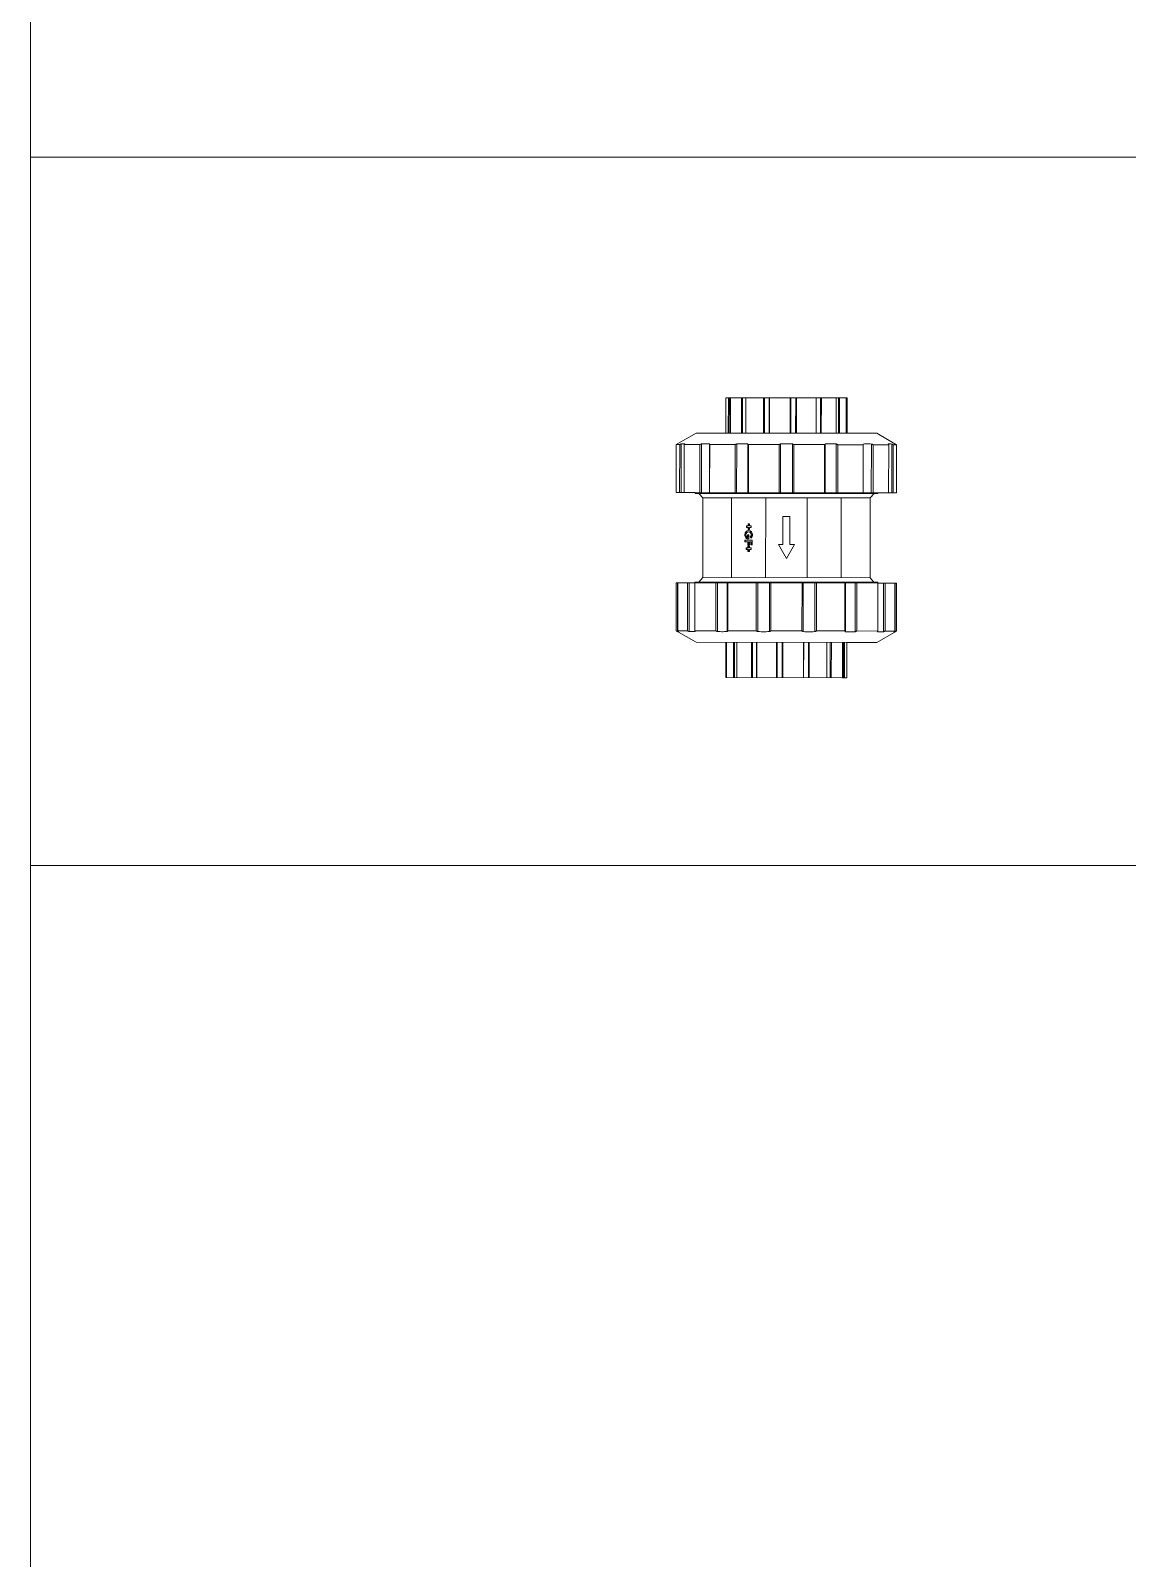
# Model space of a CAD drawing. Header units: millimetres. Extents: x -294625 to 2136527, y -251383 to 128331.
# Drawn here: x 1573249 to 1574952, y -235954 to -233581 of the extents above; entities that cross this region are included whole.
import ezdxf

# ---------------------------------------------------------------- set-up
doc = ezdxf.new("R2010")
doc.units = ezdxf.units.MM
doc.linetypes.add('CONTINOUS', pattern=[0])
doc.layers.add('00-N-7-THIET BI', color=7, linetype='CONTINOUS', lineweight=20)
doc.layers.add('00-N-GHI CHU', color=7, linetype='Continuous', lineweight=9)

msp = doc.modelspace()

# ---------------------------------------------------------------- linework, layer by layer
at = {"layer": '00-N-7-THIET BI', "color": 7}
for p, q in [((1574328.5, -234151.1, 0), (1574328.4, -234205.9, 0)), ((1574328.5, -234151.1, 0), (1574328.4, -234205.9, 0)), ((1574516.6, -234151.3, 0), (1574328.5, -234151.1, 0)), ((1574328.5, -234151.1, 0), (1574515.4, -234151.3, 0)), ((1574332.3, -234151.1, 0), (1574332.2, -234205.9, 0)), ((1574333.8, -234151.1, 0), (1574333.7, -234205.9, 0)), ((1574335.5, -234151.1, 0), (1574335.5, -234205.9, 0)), ((1574352.7, -234151.1, 0), (1574352.6, -234205.9, 0)), ((1574354.3, -234151.1, 0), (1574354.2, -234205.9, 0)), ((1574359.6, -234151.1, 0), (1574359.5, -234205.9, 0)), ((1574386.9, -234151.2, 0), (1574386.9, -234205.9, 0)), ((1574388.3, -234151.2, 0), (1574388.3, -234205.9, 0)), ((1574395.6, -234151.2, 0), (1574395.5, -234205.9, 0)), ((1574396.1, -234151.2, 0), (1574396.1, -234205.9, 0)), ((1574428.2, -234151.2, 0), (1574428.2, -234205.9, 0)), ((1574429.1, -234151.2, 0), (1574429.1, -234205.9, 0)), ((1574436.8, -234151.2, 0), (1574436.7, -234205.9, 0)), ((1574437.9, -234151.2, 0), (1574437.9, -234205.9, 0)), ((1574468.4, -234151.2), (1574468.4, -234206)), ((1574468.6, -234151.2), (1574468.6, -234206)), ((1574475.1, -234151.2, 0), (1574475.1, -234206, 0)), ((1574476.7, -234151.2, 0), (1574476.6, -234206, 0)), ((1574499.5, -234151.2, 0), (1574499.5, -234206, 0)), ((1574503.1, -234151.2, 0), (1574503.1, -234206, 0)), ((1574504.7, -234151.2, 0), (1574504.7, -234206, 0)), ((1574509.6, -234151.3, 0), (1574509.6, -234151.3, 0)), ((1574515.4, -234151.3, 0), (1574515.3, -234206, 0)), ((1574515.4, -234151.3, 0), (1574516.5, -234151.3, 0)), ((1574516.5, -234151.3, 0), (1574516.4, -234206, 0)), ((1574516.5, -234151.3, 0), (1574516.6, -234151.3, 0)), ((1574516.6, -234206, 0), (1574516.6, -234151.3, 0)), ((1574516.6, -234151.3, 0), (1574516.6, -234206, 0)), ((1574282.3, -234205.8, 0), (1574251.4, -234223.6, 0)), ((1574251.4, -234223.6, 0), (1574282.3, -234205.8, 0)), ((1574328.4, -234205.9, 0), (1574282.3, -234205.8, 0)), ((1574282.3, -234205.8, 0), (1574562.8, -234206, 0)), ((1574562.8, -234206, 0), (1574516.6, -234206, 0)), ((1574593.6, -234223.8, 0), (1574562.8, -234206, 0)), ((1574562.8, -234206, 0), (1574593.6, -234223.8, 0)), ((1574251.4, -234223.6, 0), (1574251.4, -234298.2, 0)), ((1574251.4, -234223.6, 0), (1574251.4, -234298.2, 0)), ((1574251.4, -234223.6, 0), (1574256.7, -234223.6, 0)), ((1574256.7, -234223.6, 0), (1574256.6, -234298.2, 0)), ((1574256.7, -234223.6, 0), (1574257, -234223.4, 0)), ((1574257, -234223.4, 0), (1574257.3, -234223.3, 0)), ((1574257.3, -234223.3, 0), (1574257.6, -234223.1, 0)), ((1574257.6, -234223.1, 0), (1574257.9, -234223, 0)), ((1574257.9, -234223, 0), (1574258.2, -234222.8, 0)), ((1574258.2, -234222.8, 0), (1574258.6, -234222.7, 0)), ((1574258.6, -234222.7, 0), (1574258.9, -234222.6, 0)), ((1574258.9, -234222.6, 0), (1574258.8, -234298.2, 0)), ((1574258.9, -234222.6, 0), (1574259.7, -234222.5, 0)), ((1574259.7, -234222.5, 0), (1574260.5, -234222.4, 0)), ((1574260.5, -234222.4, 0), (1574261.4, -234222.4, 0)), ((1574261.4, -234222.4, 0), (1574262.2, -234222.4, 0)), ((1574262.2, -234222.4, 0), (1574263, -234222.4, 0)), ((1574263, -234222.4, 0), (1574263.8, -234222.5, 0)), ((1574263.7, -234223.6, 0), (1574263.8, -234223.4, 0)), ((1574263.7, -234223.6, 0), (1574263.7, -234298.2, 0)), ((1574263.7, -234223.6, 0), (1574288, -234223.6, 0)), ((1574263.8, -234222.5, 0), (1574264.7, -234222.6, 0)), ((1574263.8, -234223.4, 0), (1574264, -234223.3, 0)), ((1574264, -234223.3, 0), (1574264.1, -234223.1, 0)), ((1574264.1, -234223.1, 0), (1574264.3, -234223, 0)), ((1574264.3, -234223, 0), (1574264.4, -234222.9, 0)), ((1574264.4, -234222.9, 0), (1574264.5, -234222.7, 0)), ((1574264.5, -234222.7, 0), (1574264.7, -234222.6, 0)), ((1574288, -234223.6, 0), (1574288.4, -234223.5, 0)), ((1574288, -234223.6, 0), (1574288, -234298.2, 0)), ((1574288.4, -234223.5, 0), (1574288.8, -234223.3, 0)), ((1574288.8, -234223.3, 0), (1574289.1, -234223.2, 0)), ((1574289.1, -234223.2, 0), (1574289.5, -234223, 0)), ((1574289.5, -234223, 0), (1574289.9, -234222.9, 0)), ((1574289.9, -234222.9, 0), (1574290.2, -234222.7, 0)), ((1574290.2, -234222.7, 0), (1574290.6, -234222.6, 0)), ((1574290.6, -234222.6, 0), (1574292.4, -234222.5, 0)), ((1574290.6, -234222.6, 0), (1574290.6, -234298.2, 0)), ((1574292.4, -234222.5, 0), (1574294.2, -234222.5, 0)), ((1574294.2, -234222.5, 0), (1574296, -234222.4, 0)), ((1574296, -234222.4, 0), (1574297.8, -234222.4, 0)), ((1574297.8, -234222.4, 0), (1574299.6, -234222.5, 0)), ((1574299.6, -234222.5, 0), (1574301.4, -234222.5, 0)), ((1574301.4, -234222.5, 0), (1574303.2, -234222.6, 0)), ((1574303.2, -234222.6, 0), (1574303.2, -234298.2, 0)), ((1574303.2, -234222.6, 0), (1574303.2, -234222.7, 0)), ((1574303.2, -234222.7, 0), (1574303.2, -234222.9, 0)), ((1574303.2, -234222.9, 0), (1574303.2, -234223, 0)), ((1574303.2, -234223, 0), (1574303.3, -234223.2, 0)), ((1574303.3, -234223.6, 0), (1574303.2, -234298.2, 0)), ((1574303.3, -234223.2, 0), (1574303.3, -234223.3, 0)), ((1574303.3, -234223.3, 0), (1574303.3, -234223.5, 0)), ((1574303.3, -234223.5, 0), (1574303.3, -234223.6, 0)), ((1574303.3, -234223.6, 0), (1574342.7, -234223.7, 0)), ((1574342.7, -234223.7, 0), (1574342.6, -234298.2, 0)), ((1574342.7, -234223.7, 0), (1574343, -234223.5, 0)), ((1574343, -234223.5, 0), (1574343.4, -234223.4, 0)), ((1574343.4, -234223.4, 0), (1574343.7, -234223.2, 0)), ((1574343.7, -234223.2, 0), (1574344.1, -234223.1, 0)), ((1574344.1, -234223.1, 0), (1574344.5, -234222.9, 0)), ((1574344.5, -234222.9, 0), (1574344.8, -234222.8, 0)), ((1574344.8, -234222.8, 0), (1574345.2, -234222.6, 0)), ((1574345.2, -234222.6, 0), (1574345.1, -234298.2, 0)), ((1574345.2, -234222.6, 0), (1574347.6, -234222.5, 0)), ((1574347.6, -234222.5, 0), (1574350.1, -234222.5, 0)), ((1574350.1, -234222.5, 0), (1574352.5, -234222.5, 0)), ((1574352.5, -234222.5, 0), (1574355, -234222.5, 0)), ((1574355, -234222.5, 0), (1574357.4, -234222.5, 0)), ((1574357.4, -234222.5, 0), (1574359.9, -234222.6, 0)), ((1574359.9, -234222.6, 0), (1574362.4, -234222.6, 0)), ((1574362.4, -234222.6, 0), (1574362.3, -234298.3, 0)), ((1574362.4, -234222.6, 0), (1574362.5, -234222.8, 0)), ((1574362.5, -234222.8, 0), (1574362.7, -234222.9, 0)), ((1574362.7, -234222.9, 0), (1574362.8, -234223.1, 0)), ((1574362.8, -234223.1, 0), (1574363, -234223.2, 0)), ((1574363, -234223.2, 0), (1574363.2, -234223.4, 0)), ((1574363.2, -234223.4, 0), (1574363.3, -234223.5, 0)), ((1574363.3, -234223.5, 0), (1574363.5, -234223.7, 0)), ((1574363.5, -234223.7, 0), (1574363.4, -234298.3, 0)), ((1574363.5, -234223.7, 0), (1574411.1, -234223.7, 0)), ((1574411.1, -234223.7, 0), (1574411, -234298.3, 0)), ((1574411.1, -234223.7, 0), (1574411.4, -234223.5, 0)), ((1574411.4, -234223.5, 0), (1574411.7, -234223.4, 0)), ((1574411.7, -234223.4, 0), (1574412, -234223.3, 0)), ((1574412, -234223.3, 0), (1574412.2, -234223.1, 0)), ((1574412.2, -234223.1, 0), (1574412.5, -234223, 0)), ((1574412.5, -234223, 0), (1574412.8, -234222.8, 0)), ((1574412.8, -234222.8, 0), (1574413.1, -234222.7, 0)), ((1574413.1, -234222.7, 0), (1574413, -234298.3, 0)), ((1574413.1, -234222.7, 0), (1574415.8, -234222.6, 0)), ((1574415.8, -234222.6, 0), (1574418.5, -234222.5, 0)), ((1574418.5, -234222.5, 0), (1574421.2, -234222.5, 0)), ((1574421.2, -234222.5, 0), (1574423.8, -234222.5, 0)), ((1574423.8, -234222.5, 0), (1574426.5, -234222.6, 0)), ((1574426.5, -234222.6, 0), (1574429.2, -234222.6, 0)), ((1574429.2, -234222.6, 0), (1574431.9, -234222.7, 0)), ((1574431.9, -234222.7, 0), (1574431.9, -234298.3, 0)), ((1574431.9, -234222.7, 0), (1574432.2, -234222.8, 0)), ((1574432.2, -234222.8, 0), (1574432.5, -234223, 0)), ((1574432.5, -234223, 0), (1574432.8, -234223.1, 0)), ((1574432.8, -234223.1, 0), (1574433, -234223.3, 0)), ((1574433, -234223.3, 0), (1574433.3, -234223.4, 0)), ((1574433.3, -234223.4, 0), (1574433.6, -234223.6, 0)), ((1574433.6, -234223.6, 0), (1574433.9, -234223.7, 0)), ((1574433.9, -234223.7, 0), (1574433.9, -234298.3, 0)), ((1574433.9, -234223.7, 0), (1574481.5, -234223.7, 0)), ((1574481.5, -234223.7, 0), (1574481.7, -234223.6, 0)), ((1574481.5, -234223.7, 0), (1574481.5, -234298.3, 0)), ((1574481.7, -234223.6, 0), (1574481.8, -234223.4, 0)), ((1574481.8, -234223.4, 0), (1574482, -234223.3, 0)), ((1574482, -234223.3, 0), (1574482.2, -234223.2, 0)), ((1574482.2, -234223.2, 0), (1574482.3, -234223, 0)), ((1574482.3, -234223, 0), (1574482.5, -234222.9, 0)), ((1574482.5, -234222.9, 0), (1574482.6, -234222.7, 0)), ((1574482.6, -234222.7, 0), (1574485.1, -234222.6, 0)), ((1574482.6, -234222.7, 0), (1574482.6, -234298.3, 0)), ((1574485.1, -234222.6, 0), (1574487.6, -234222.6, 0)), ((1574487.6, -234222.6, 0), (1574490, -234222.6, 0)), ((1574490, -234222.6, 0), (1574492.5, -234222.6, 0)), ((1574492.5, -234222.6, 0), (1574494.9, -234222.6, 0)), ((1574494.9, -234222.6, 0), (1574497.4, -234222.6, 0)), ((1574497.4, -234222.6, 0), (1574499.8, -234222.7, 0)), ((1574499.8, -234222.7, 0), (1574499.8, -234298.4, 0)), ((1574499.8, -234222.7, 0), (1574500.2, -234222.9, 0)), ((1574500.2, -234222.9, 0), (1574500.5, -234223, 0)), ((1574500.5, -234223, 0), (1574500.9, -234223.2, 0)), ((1574500.9, -234223.2, 0), (1574501.3, -234223.3, 0)), ((1574501.3, -234223.3, 0), (1574501.6, -234223.5, 0)), ((1574501.6, -234223.5, 0), (1574502, -234223.6, 0)), ((1574502, -234223.6, 0), (1574502.3, -234223.8, 0)), ((1574502.3, -234223.8, 0), (1574502.3, -234298.4, 0)), ((1574502.3, -234223.8, 0), (1574541.7, -234223.8, 0)), ((1574541.8, -234222.8, 0), (1574541.7, -234298.4, 0)), ((1574541.7, -234223.3, 0), (1574541.8, -234223.2, 0)), ((1574541.7, -234223.5, 0), (1574541.7, -234223.3, 0)), ((1574541.7, -234223.6, 0), (1574541.7, -234223.5, 0)), ((1574541.7, -234223.8, 0), (1574541.7, -234223.6, 0)), ((1574541.7, -234223.8, 0), (1574541.7, -234298.4, 0)), ((1574541.8, -234222.8, 0), (1574543.6, -234222.7, 0)), ((1574541.8, -234222.9, 0), (1574541.8, -234222.8, 0)), ((1574541.8, -234223, 0), (1574541.8, -234222.9, 0)), ((1574541.8, -234223.2, 0), (1574541.8, -234223, 0)), ((1574543.6, -234222.7, 0), (1574545.4, -234222.6, 0)), ((1574545.4, -234222.6, 0), (1574547.2, -234222.6, 0)), ((1574547.2, -234222.6, 0), (1574549, -234222.6, 0)), ((1574549, -234222.6, 0), (1574550.8, -234222.6, 0)), ((1574550.8, -234222.6, 0), (1574552.6, -234222.7, 0)), ((1574552.6, -234222.7, 0), (1574554.4, -234222.8, 0)), ((1574554.4, -234222.8, 0), (1574554.3, -234298.4, 0)), ((1574554.4, -234222.8, 0), (1574554.8, -234222.9, 0)), ((1574554.8, -234222.9, 0), (1574555.1, -234223.1, 0)), ((1574555.1, -234223.1, 0), (1574555.5, -234223.2, 0)), ((1574555.5, -234223.2, 0), (1574555.9, -234223.4, 0)), ((1574555.9, -234223.4, 0), (1574556.2, -234223.5, 0)), ((1574556.2, -234223.5, 0), (1574556.6, -234223.7, 0)), ((1574556.6, -234223.7, 0), (1574557, -234223.8, 0)), ((1574557, -234223.8, 0), (1574556.9, -234298.4, 0)), ((1574557, -234223.8, 0), (1574581.3, -234223.8, 0)), ((1574580.3, -234222.8, 0), (1574581.2, -234222.7, 0)), ((1574580.3, -234222.8, 0), (1574580.5, -234222.9, 0)), ((1574580.5, -234222.9, 0), (1574580.6, -234223.1, 0)), ((1574580.6, -234223.1, 0), (1574580.7, -234223.2, 0)), ((1574580.7, -234223.2, 0), (1574580.9, -234223.4, 0)), ((1574580.9, -234223.4, 0), (1574581, -234223.5, 0)), ((1574581, -234223.5, 0), (1574581.2, -234223.7, 0)), ((1574581.2, -234222.7, 0), (1574582, -234222.7, 0)), ((1574581.2, -234223.7, 0), (1574581.3, -234223.8, 0)), ((1574581.3, -234223.8, 0), (1574581.2, -234298.4, 0)), ((1574582, -234222.7, 0), (1574582.8, -234222.6, 0)), ((1574582.8, -234222.6, 0), (1574583.6, -234222.6, 0)), ((1574583.6, -234222.6, 0), (1574584.5, -234222.7, 0)), ((1574584.5, -234222.7, 0), (1574585.3, -234222.7, 0)), ((1574585.3, -234222.7, 0), (1574586.1, -234222.8, 0)), ((1574586.1, -234222.8, 0), (1574586.1, -234298.4, 0)), ((1574586.1, -234222.8, 0), (1574586.5, -234222.9, 0)), ((1574586.5, -234222.9, 0), (1574586.8, -234223.1, 0)), ((1574586.8, -234223.1, 0), (1574587.1, -234223.2, 0)), ((1574587.1, -234223.2, 0), (1574587.4, -234223.4, 0)), ((1574587.4, -234223.4, 0), (1574587.7, -234223.5, 0)), ((1574587.7, -234223.5, 0), (1574588, -234223.7, 0)), ((1574588, -234223.7, 0), (1574588.3, -234223.8, 0)), ((1574588.3, -234223.8, 0), (1574588.3, -234298.4, 0)), ((1574588.3, -234223.8, 0), (1574593.6, -234223.8, 0)), ((1574593.5, -234298.4, 0), (1574593.6, -234223.8, 0)), ((1574593.6, -234223.8, 0), (1574593.5, -234298.4, 0)), ((1574251.4, -234298.2, 0), (1574280.5, -234298.2, 0)), ((1574251.4, -234298.2, 0), (1574593.5, -234298.4, 0)), ((1574280.5, -234298.2, 0), (1574280.5, -234299.5, 0)), ((1574280.5, -234298.2, 0), (1574280.5, -234299.5, 0)), ((1574280.5, -234299.5, 0), (1574286.4, -234299.5, 0)), ((1574280.5, -234299.5, 0), (1574564.4, -234299.7, 0)), ((1574286.4, -234299.5, 0), (1574292.4, -234306.3, 0)), ((1574286.4, -234299.5, 0), (1574292.4, -234306.3, 0)), ((1574552.4, -234306.5, 0), (1574558.5, -234299.7, 0)), ((1574552.4, -234306.5, 0), (1574558.5, -234299.7, 0)), ((1574558.5, -234299.7, 0), (1574564.4, -234299.7, 0)), ((1574564.4, -234299.7, 0), (1574564.4, -234298.4, 0)), ((1574564.4, -234298.4, 0), (1574593.5, -234298.4, 0)), ((1574564.4, -234298.4, 0), (1574564.4, -234299.7, 0)), ((1574292.4, -234306.3, 0), (1574292.4, -234430.3, 0)), ((1574292.4, -234306.3, 0), (1574292.4, -234430.3, 0)), ((1574292.4, -234306.3, 0), (1574552.4, -234306.5, 0)), ((1574337.2, -234306.4, 0), (1574337.2, -234430.4, 0)), ((1574390.2, -234306.4, 0), (1574390.1, -234430.4, 0)), ((1574454.7, -234306.4), (1574454.6, -234430.5)), ((1574507.7, -234306.5, 0), (1574507.6, -234430.5, 0)), ((1574552.4, -234430.5, 0), (1574552.4, -234306.5, 0)), ((1574552.4, -234306.5, 0), (1574552.4, -234430.5, 0)), ((1574360.2, -234350.1, 0), (1574360.2, -234352.6, 0)), ((1574360.2, -234350.1, 0), (1574363.3, -234350.1, 0)), ((1574360.7, -234350.1, 0), (1574360.7, -234352.6, 0)), ((1574362.8, -234347, 0), (1574362.8, -234350.1, 0)), ((1574362.8, -234347, 0), (1574365, -234347, 0)), ((1574363.3, -234347, 0), (1574363.3, -234350.1, 0)), ((1574365, -234347, 0), (1574365, -234350.1, 0)), ((1574365, -234350.1, 0), (1574367.6, -234350.1, 0)), ((1574367.6, -234350.1, 0), (1574367.6, -234352.6, 0)), ((1574417, -234335.5, 0), (1574417, -234378.8, 0)), ((1574417, -234335.5, 0), (1574427.8, -234335.5, 0)), ((1574427.8, -234335.5, 0), (1574427.8, -234378.8, 0)), ((1574357.7, -234363.6, 0), (1574358.2, -234363.6, 0)), ((1574357.9, -234371.9, 0), (1574357.9, -234374.7, 0)), ((1574357.9, -234371.9, 0), (1574369.4, -234371.9, 0)), ((1574357.9, -234374.7, 0), (1574363.3, -234374.7, 0)), ((1574358.5, -234371.9, 0), (1574358.5, -234374.7, 0)), ((1574360.2, -234352.6, 0), (1574362.8, -234352.6, 0)), ((1574362.1, -234363.6, 0), (1574362.1, -234367.8, 0)), ((1574362.1, -234363.6, 0), (1574364.1, -234363.6, 0)), ((1574362.1, -234367.8, 0), (1574362.7, -234367.8, 0)), ((1574362.7, -234363.6, 0), (1574362.7, -234367.8, 0)), ((1574362.7, -234374.7, 0), (1574362.7, -234379.4, 0)), ((1574362.8, -234352.6, 0), (1574362.8, -234355.6, 0)), ((1574362.8, -234352.6, 0), (1574363.3, -234352.6, 0)), ((1574362.8, -234355.6, 0), (1574365, -234355.6, 0)), ((1574363.3, -234352.6, 0), (1574363.3, -234355.6, 0)), ((1574363.3, -234374.7, 0), (1574363.3, -234379.4, 0)), ((1574363.8, -234359.3, 0), (1574364.3, -234359.3, 0)), ((1574364.1, -234359.3, 0), (1574364.6, -234359.3, 0)), ((1574364.1, -234363.6, 0), (1574364.1, -234370.1, 0)), ((1574365, -234352.6, 0), (1574365, -234355.6, 0)), ((1574365, -234352.6, 0), (1574367.6, -234352.6, 0)), ((1574365, -234374.7, 0), (1574365, -234379.4, 0)), ((1574365, -234374.7, 0), (1574367.2, -234374.7, 0)), ((1574366.1, -234367, 0), (1574367.3, -234368.9, 0)), ((1574366.1, -234367, 0), (1574366.7, -234367, 0)), ((1574366.7, -234367, 0), (1574367.6, -234368.6, 0)), ((1574367.2, -234374.7, 0), (1574367.2, -234379.4, 0)), ((1574367.2, -234374.7, 0), (1574367.8, -234374.7, 0)), ((1574367.8, -234363.6, 0), (1574368.4, -234363.6, 0)), ((1574367.8, -234374.7, 0), (1574367.8, -234379.4, 0)), ((1574369.4, -234371.9, 0), (1574369.4, -234379.4, 0)), ((1574360.1, -234384.2, 0), (1574360.1, -234386.7, 0)), ((1574360.1, -234384.2, 0), (1574363.3, -234384.2, 0)), ((1574360.1, -234386.7, 0), (1574362.7, -234386.7, 0)), ((1574360.7, -234384.2, 0), (1574360.7, -234386.7, 0)), ((1574362.7, -234379.4, 0), (1574365, -234379.4, 0)), ((1574362.7, -234381.1, 0), (1574362.7, -234384.2, 0)), ((1574362.7, -234381.1, 0), (1574365, -234381.1, 0)), ((1574362.7, -234386.7, 0), (1574362.7, -234389.8, 0)), ((1574362.7, -234386.7, 0), (1574363.3, -234386.7, 0)), ((1574362.7, -234389.8, 0), (1574365, -234389.8, 0)), ((1574363.3, -234381.1, 0), (1574363.3, -234384.2, 0)), ((1574363.3, -234386.7, 0), (1574363.3, -234389.8, 0)), ((1574365, -234381.1, 0), (1574365, -234384.2, 0)), ((1574365, -234384.2, 0), (1574367.6, -234384.2, 0)), ((1574365, -234386.7, 0), (1574365, -234389.8, 0)), ((1574365, -234386.7, 0), (1574367.6, -234386.7, 0)), ((1574367.2, -234379.4, 0), (1574369.4, -234379.4, 0)), ((1574367.6, -234384.2, 0), (1574367.6, -234386.7, 0)), ((1574409.9, -234378.8, 0), (1574422.4, -234400.5, 0)), ((1574409.9, -234378.8, 0), (1574417, -234378.8, 0)), ((1574422.4, -234400.5, 0), (1574434.9, -234378.8, 0)), ((1574427.8, -234378.8, 0), (1574434.9, -234378.8, 0)), ((1574251.3, -234438.4, 0), (1574251.2, -234513, 0)), ((1574251.3, -234438.4, 0), (1574251.2, -234513, 0)), ((1574280.4, -234438.5, 0), (1574251.3, -234438.4, 0)), ((1574251.3, -234438.4, 0), (1574590.9, -234438.7, 0)), ((1574251.4, -234438.4, 0), (1574251.4, -234513, 0)), ((1574253.3, -234438.4, 0), (1574253.2, -234514.1, 0)), ((1574253.8, -234438.4, 0), (1574253.8, -234513, 0)), ((1574266.1, -234438.5, 0), (1574266.1, -234438.5, 0)), ((1574268.8, -234438.5, 0), (1574268.8, -234513, 0)), ((1574271.3, -234438.5, 0), (1574271.2, -234514.1, 0)), ((1574273.3, -234438.5, 0), (1574273.3, -234438.5, 0)), ((1574280.2, -234438.5, 0), (1574280.2, -234513.1, 0)), ((1574286.3, -234437.2, 0), (1574280.4, -234437.2, 0)), ((1574280.4, -234437.2, 0), (1574280.4, -234438.5, 0)), ((1574280.4, -234437.2, 0), (1574280.4, -234438.5, 0)), ((1574280.4, -234437.2, 0), (1574564.3, -234437.4, 0)), ((1574282.4, -234438.5, 0), (1574282.4, -234438.5, 0)), ((1574292.4, -234430.3, 0), (1574286.3, -234437.2, 0)), ((1574286.3, -234437.2, 0), (1574292.4, -234430.3, 0)), ((1574292.4, -234430.3, 0), (1574552.4, -234430.5, 0)), ((1574312.8, -234438.5, 0), (1574312.8, -234513.1, 0)), ((1574315.4, -234438.5, 0), (1574315.4, -234514.1, 0)), ((1574330.6, -234438.5, 0), (1574330.6, -234514.1, 0)), ((1574331.3, -234438.5, 0), (1574331.2, -234513.1, 0)), ((1574375.7, -234438.5, 0), (1574375.7, -234513.1, 0)), ((1574378, -234438.5, 0), (1574378, -234514.2, 0)), ((1574396.4, -234438.5, 0), (1574396.4, -234514.2, 0)), ((1574398, -234438.5, 0), (1574398, -234513.1, 0)), ((1574446.7, -234438.6), (1574446.6, -234513.2)), ((1574448.3, -234438.6), (1574448.2, -234514.2)), ((1574466.7, -234438.6), (1574466.6, -234514.2)), ((1574469, -234438.6), (1574468.9, -234513.2)), ((1574513.4, -234438.6, 0), (1574513.4, -234513.2, 0)), ((1574514.1, -234438.6, 0), (1574514, -234514.3, 0)), ((1574529.3, -234438.6, 0), (1574529.2, -234514.3, 0)), ((1574531.9, -234438.6, 0), (1574531.8, -234513.2, 0)), ((1574558.4, -234437.4, 0), (1574552.4, -234430.5, 0)), ((1574552.4, -234430.5, 0), (1574558.4, -234437.4, 0)), ((1574564.3, -234437.4, 0), (1574558.4, -234437.4, 0)), ((1574562.3, -234438.7, 0), (1574562.3, -234438.7, 0)), ((1574564.3, -234438.7, 0), (1574564.3, -234437.4, 0)), ((1574564.3, -234437.4, 0), (1574564.3, -234438.7, 0)), ((1574593.4, -234438.7, 0), (1574564.3, -234438.7, 0)), ((1574564.5, -234438.7, 0), (1574564.4, -234513.3, 0)), ((1574571.4, -234438.7, 0), (1574571.4, -234438.7, 0)), ((1574573.4, -234438.7, 0), (1574573.4, -234514.3, 0)), ((1574575.9, -234438.7, 0), (1574575.8, -234513.3, 0)), ((1574578.7, -234438.7, 0), (1574578.7, -234438.7, 0)), ((1574581.2, -234438.7, 0), (1574581.2, -234438.7, 0)), ((1574590.9, -234438.7, 0), (1574590.8, -234513.3, 0)), ((1574590.9, -234438.7, 0), (1574591.4, -234438.7, 0)), ((1574591.4, -234438.7, 0), (1574591.4, -234514.3, 0)), ((1574591.4, -234438.7, 0), (1574593.3, -234438.7, 0)), ((1574593.3, -234438.7, 0), (1574593.2, -234513.3, 0)), ((1574593.3, -234438.7, 0), (1574593.4, -234438.7, 0)), ((1574593.4, -234513.3, 0), (1574593.4, -234438.7, 0)), ((1574593.4, -234438.7, 0), (1574593.4, -234513.3, 0)), ((1574251.2, -234513, 0), (1574282, -234530.8, 0)), ((1574251.2, -234513, 0), (1574282, -234530.8, 0)), ((1574251.2, -234513, 0), (1574251.4, -234513, 0)), ((1574251.4, -234513, 0), (1574251.6, -234513.2, 0)), ((1574251.6, -234513.2, 0), (1574251.9, -234513.3, 0)), ((1574251.9, -234513.3, 0), (1574252.2, -234513.5, 0)), ((1574252.2, -234513.5, 0), (1574252.4, -234513.6, 0)), ((1574252.4, -234513.6, 0), (1574252.7, -234513.8, 0)), ((1574252.7, -234513.8, 0), (1574253, -234513.9, 0)), ((1574253, -234513.9, 0), (1574253.2, -234514.1, 0)), ((1574253.2, -234514.1, 0), (1574253.5, -234514.1, 0)), ((1574253.5, -234514.1, 0), (1574253.8, -234514.2, 0)), ((1574253.8, -234513, 0), (1574254, -234513.2, 0)), ((1574253.8, -234513, 0), (1574268.8, -234513, 0)), ((1574253.8, -234514.2, 0), (1574254.1, -234514.2, 0)), ((1574254, -234513.2, 0), (1574254.2, -234513.3, 0)), ((1574254.1, -234514.2, 0), (1574254.4, -234514.2, 0)), ((1574254.2, -234513.3, 0), (1574254.4, -234513.5, 0)), ((1574254.4, -234513.5, 0), (1574254.6, -234513.6, 0)), ((1574254.4, -234514.2, 0), (1574254.6, -234514.2, 0)), ((1574254.6, -234513.6, 0), (1574254.8, -234513.8, 0)), ((1574254.6, -234514.2, 0), (1574254.9, -234514.1, 0)), ((1574254.8, -234513.8, 0), (1574255, -234513.9, 0)), ((1574254.9, -234514.1, 0), (1574255.2, -234514.1, 0)), ((1574255, -234513.9, 0), (1574255.2, -234514.1, 0)), ((1574268.8, -234513, 0), (1574269.1, -234513.2, 0)), ((1574269.1, -234513.2, 0), (1574269.5, -234513.3, 0)), ((1574269.5, -234513.3, 0), (1574269.8, -234513.5, 0)), ((1574269.8, -234513.5, 0), (1574270.2, -234513.6, 0)), ((1574270.2, -234513.6, 0), (1574270.5, -234513.8, 0)), ((1574270.5, -234513.8, 0), (1574270.9, -234513.9, 0)), ((1574270.9, -234513.9, 0), (1574271.2, -234514.1, 0)), ((1574271.2, -234514.1, 0), (1574272.6, -234514.2, 0)), ((1574272.6, -234514.2, 0), (1574273.9, -234514.2, 0)), ((1574273.9, -234514.2, 0), (1574275.3, -234514.2, 0)), ((1574275.3, -234514.2, 0), (1574276.6, -234514.2, 0)), ((1574276.6, -234514.2, 0), (1574278, -234514.2, 0)), ((1574278, -234514.2, 0), (1574279.3, -234514.2, 0)), ((1574279.3, -234514.2, 0), (1574280.6, -234514.1, 0)), ((1574280.2, -234513.1, 0), (1574280.3, -234513.2, 0)), ((1574280.2, -234513.1, 0), (1574312.8, -234513.1, 0)), ((1574280.3, -234513.2, 0), (1574280.3, -234513.4, 0)), ((1574280.3, -234513.4, 0), (1574280.4, -234513.5, 0)), ((1574280.4, -234513.5, 0), (1574280.5, -234513.7, 0)), ((1574280.5, -234513.7, 0), (1574280.5, -234513.8, 0)), ((1574280.5, -234513.8, 0), (1574280.6, -234513.9, 0)), ((1574280.6, -234513.9, 0), (1574280.6, -234514.1, 0)), ((1574312.8, -234513.1, 0), (1574313.1, -234513.2, 0)), ((1574313.1, -234513.2, 0), (1574313.5, -234513.4, 0)), ((1574313.5, -234513.4, 0), (1574313.9, -234513.5, 0)), ((1574313.9, -234513.5, 0), (1574314.2, -234513.7, 0)), ((1574314.2, -234513.7, 0), (1574314.6, -234513.8, 0)), ((1574314.6, -234513.8, 0), (1574315, -234514, 0)), ((1574315, -234514, 0), (1574315.4, -234514.1, 0)), ((1574315.4, -234514.1, 0), (1574317.5, -234514.2, 0)), ((1574317.5, -234514.2, 0), (1574319.7, -234514.2, 0)), ((1574319.7, -234514.2, 0), (1574321.9, -234514.3, 0)), ((1574321.9, -234514.3, 0), (1574324, -234514.3, 0)), ((1574324, -234514.3, 0), (1574326.2, -234514.2, 0)), ((1574326.2, -234514.2, 0), (1574328.4, -234514.2, 0)), ((1574328.4, -234514.2, 0), (1574330.6, -234514.1, 0)), ((1574330.6, -234514.1, 0), (1574330.7, -234514, 0)), ((1574330.7, -234514, 0), (1574330.8, -234513.8, 0)), ((1574330.8, -234513.7, 0), (1574330.9, -234513.5, 0)), ((1574330.8, -234513.8, 0), (1574330.8, -234513.7, 0)), ((1574330.9, -234513.5, 0), (1574331, -234513.4, 0)), ((1574331, -234513.4, 0), (1574331.1, -234513.2, 0)), ((1574331.1, -234513.2, 0), (1574331.2, -234513.1, 0)), ((1574331.2, -234513.1, 0), (1574375.7, -234513.1, 0)), ((1574375.7, -234513.1, 0), (1574376, -234513.3, 0)), ((1574376, -234513.3, 0), (1574376.3, -234513.4, 0)), ((1574376.3, -234513.4, 0), (1574376.7, -234513.6, 0)), ((1574376.7, -234513.6, 0), (1574377, -234513.7, 0)), ((1574377, -234513.7, 0), (1574377.3, -234513.9, 0)), ((1574377.3, -234513.9, 0), (1574377.6, -234514, 0)), ((1574377.6, -234514, 0), (1574378, -234514.2, 0)), ((1574378, -234514.2, 0), (1574380.6, -234514.2, 0)), ((1574380.6, -234514.2, 0), (1574383.2, -234514.3, 0)), ((1574383.2, -234514.3, 0), (1574385.8, -234514.3, 0)), ((1574385.8, -234514.3, 0), (1574388.5, -234514.3, 0)), ((1574388.5, -234514.3, 0), (1574391.1, -234514.3, 0)), ((1574391.1, -234514.3, 0), (1574393.7, -234514.2, 0)), ((1574393.7, -234514.2, 0), (1574396.4, -234514.2, 0)), ((1574396.4, -234514.2, 0), (1574396.6, -234514, 0)), ((1574396.6, -234514, 0), (1574396.8, -234513.9, 0)), ((1574396.8, -234513.9, 0), (1574397, -234513.7, 0)), ((1574397, -234513.7, 0), (1574397.3, -234513.6, 0)), ((1574397.3, -234513.6, 0), (1574397.5, -234513.4, 0)), ((1574397.5, -234513.4, 0), (1574397.7, -234513.3, 0)), ((1574397.7, -234513.3, 0), (1574398, -234513.1, 0)), ((1574398, -234513.1, 0), (1574446.6, -234513.2)), ((1574446.6, -234513.2), (1574446.9, -234513.3)), ((1574446.9, -234513.3), (1574447.1, -234513.5)), ((1574447.1, -234513.5), (1574447.3, -234513.6)), ((1574447.3, -234513.6), (1574447.6, -234513.8)), ((1574447.6, -234513.8), (1574447.8, -234513.9)), ((1574447.8, -234513.9), (1574448, -234514.1)), ((1574448, -234514.1), (1574448.2, -234514.2)), ((1574448.2, -234514.2), (1574450.9, -234514.3)), ((1574450.9, -234514.3), (1574453.5, -234514.3)), ((1574453.5, -234514.3), (1574456.1, -234514.4)), ((1574456.1, -234514.4), (1574458.8, -234514.4)), ((1574458.8, -234514.4), (1574461.4, -234514.3)), ((1574461.4, -234514.3), (1574464, -234514.3)), ((1574464, -234514.3), (1574466.6, -234514.2)), ((1574466.6, -234514.2), (1574467, -234514.1)), ((1574467, -234514.1), (1574467.3, -234513.9)), ((1574467.3, -234513.9), (1574467.6, -234513.8)), ((1574467.6, -234513.8), (1574467.9, -234513.6)), ((1574467.9, -234513.6), (1574468.3, -234513.5)), ((1574468.3, -234513.5), (1574468.6, -234513.3)), ((1574468.6, -234513.3), (1574468.9, -234513.2)), ((1574468.9, -234513.2), (1574513.4, -234513.2, 0)), ((1574513.4, -234513.2, 0), (1574513.5, -234513.4, 0)), ((1574513.5, -234513.4, 0), (1574513.6, -234513.5, 0)), ((1574513.6, -234513.5, 0), (1574513.7, -234513.7, 0)), ((1574513.7, -234513.7, 0), (1574513.8, -234513.8, 0)), ((1574513.8, -234513.8, 0), (1574513.8, -234514, 0)), ((1574513.8, -234514, 0), (1574513.9, -234514.1, 0)), ((1574513.9, -234514.1, 0), (1574514, -234514.3, 0)), ((1574514, -234514.3, 0), (1574516.2, -234514.3, 0)), ((1574516.2, -234514.3, 0), (1574518.4, -234514.4, 0)), ((1574518.4, -234514.4, 0), (1574520.5, -234514.4, 0)), ((1574520.5, -234514.4, 0), (1574522.7, -234514.4, 0)), ((1574522.7, -234514.4, 0), (1574524.9, -234514.4, 0)), ((1574524.9, -234514.4, 0), (1574527.1, -234514.3, 0)), ((1574527.1, -234514.3, 0), (1574529.2, -234514.3, 0)), ((1574529.2, -234514.3, 0), (1574529.6, -234514.1, 0)), ((1574529.6, -234514.1, 0), (1574530, -234514, 0)), ((1574530, -234514, 0), (1574530.4, -234513.8, 0)), ((1574530.4, -234513.8, 0), (1574530.7, -234513.7, 0)), ((1574530.7, -234513.7, 0), (1574531.1, -234513.5, 0)), ((1574531.1, -234513.5, 0), (1574531.5, -234513.4, 0)), ((1574531.5, -234513.4, 0), (1574531.8, -234513.2, 0)), ((1574531.8, -234513.2, 0), (1574564.4, -234513.3, 0)), ((1574562.6, -234531, 0), (1574593.4, -234513.3, 0)), ((1574562.6, -234531, 0), (1574593.4, -234513.3, 0)), ((1574564, -234514.1, 0), (1574564.1, -234514, 0)), ((1574564, -234514.3, 0), (1574564, -234514.1, 0)), ((1574564, -234514.3, 0), (1574565.3, -234514.4, 0)), ((1574564.1, -234513.8, 0), (1574564.2, -234513.7, 0)), ((1574564.1, -234514, 0), (1574564.1, -234513.8, 0)), ((1574564.2, -234513.7, 0), (1574564.3, -234513.6, 0)), ((1574564.3, -234513.4, 0), (1574564.4, -234513.3, 0)), ((1574564.3, -234513.6, 0), (1574564.3, -234513.4, 0)), ((1574565.3, -234514.4, 0), (1574566.6, -234514.4, 0)), ((1574566.6, -234514.4, 0), (1574568, -234514.4, 0)), ((1574568, -234514.4, 0), (1574569.3, -234514.4, 0)), ((1574569.3, -234514.4, 0), (1574570.7, -234514.4, 0)), ((1574570.7, -234514.4, 0), (1574572, -234514.4, 0)), ((1574572, -234514.4, 0), (1574573.4, -234514.3, 0)), ((1574573.4, -234514.3, 0), (1574573.7, -234514.1, 0)), ((1574573.7, -234514.1, 0), (1574574.1, -234514, 0)), ((1574574.1, -234514, 0), (1574574.4, -234513.9, 0)), ((1574574.4, -234513.9, 0), (1574574.8, -234513.7, 0)), ((1574574.8, -234513.7, 0), (1574575.1, -234513.6, 0)), ((1574575.1, -234513.6, 0), (1574575.5, -234513.4, 0)), ((1574575.5, -234513.4, 0), (1574575.8, -234513.3, 0)), ((1574575.8, -234513.3, 0), (1574590.8, -234513.3, 0)), ((1574589.4, -234514.3, 0), (1574589.6, -234514.2, 0)), ((1574589.4, -234514.3, 0), (1574589.7, -234514.4, 0)), ((1574589.6, -234514.2, 0), (1574589.8, -234514, 0)), ((1574589.7, -234514.4, 0), (1574590, -234514.4, 0)), ((1574589.8, -234514, 0), (1574590, -234513.9, 0)), ((1574590, -234513.9, 0), (1574590.2, -234513.7, 0)), ((1574590, -234514.4, 0), (1574590.2, -234514.5, 0)), ((1574590.2, -234513.7, 0), (1574590.4, -234513.6, 0)), ((1574590.2, -234514.5, 0), (1574590.5, -234514.5, 0)), ((1574590.4, -234513.6, 0), (1574590.6, -234513.4, 0)), ((1574590.5, -234514.5, 0), (1574590.8, -234514.4, 0)), ((1574590.6, -234513.4, 0), (1574590.8, -234513.3, 0)), ((1574590.8, -234514.4, 0), (1574591.1, -234514.4, 0)), ((1574591.1, -234514.4, 0), (1574591.4, -234514.3, 0)), ((1574591.4, -234514.3, 0), (1574591.6, -234514.2, 0)), ((1574591.6, -234514.2, 0), (1574591.9, -234514, 0)), ((1574591.9, -234514, 0), (1574592.2, -234513.9, 0)), ((1574592.2, -234513.9, 0), (1574592.4, -234513.7, 0)), ((1574592.4, -234513.7, 0), (1574592.7, -234513.6, 0)), ((1574592.7, -234513.6, 0), (1574593, -234513.4, 0)), ((1574593, -234513.4, 0), (1574593.2, -234513.3, 0)), ((1574593.2, -234513.3, 0), (1574593.4, -234513.3, 0)), ((1574282, -234530.8, 0), (1574328.2, -234530.9, 0)), ((1574282, -234530.8, 0), (1574562.6, -234531, 0)), ((1574328.2, -234530.9, 0), (1574328.2, -234585.6, 0)), ((1574328.2, -234530.9, 0), (1574328.2, -234585.6, 0)), ((1574328.4, -234530.9, 0), (1574328.3, -234585.6, 0)), ((1574329.5, -234530.9, 0), (1574329.4, -234585.6, 0)), ((1574340.1, -234530.9, 0), (1574340.1, -234585.6, 0)), ((1574341.7, -234530.9, 0), (1574341.7, -234585.6, 0)), ((1574345.3, -234530.9, 0), (1574345.3, -234585.6, 0)), ((1574368.2, -234530.9, 0), (1574368.1, -234585.6, 0)), ((1574369.7, -234530.9, 0), (1574369.7, -234585.6, 0)), ((1574376.2, -234530.9, 0), (1574376.2, -234585.6, 0)), ((1574376.4, -234530.9, 0), (1574376.4, -234585.6, 0)), ((1574406.9, -234530.9, 0), (1574406.9, -234585.7, 0)), ((1574408.1, -234530.9, 0), (1574408, -234585.7, 0)), ((1574415.7, -234530.9, 0), (1574415.7, -234585.7, 0)), ((1574416.6, -234530.9, 0), (1574416.6, -234585.7, 0)), ((1574448.7, -234531), (1574448.7, -234585.7)), ((1574449.3, -234531), (1574449.2, -234585.7)), ((1574456.5, -234531), (1574456.5, -234585.7)), ((1574457.9, -234531), (1574457.9, -234585.7)), ((1574485.3, -234531, 0), (1574485.2, -234585.7, 0)), ((1574490.6, -234531, 0), (1574490.5, -234585.7, 0)), ((1574492.2, -234531, 0), (1574492.1, -234585.7, 0)), ((1574509.4, -234531, 0), (1574509.3, -234585.7, 0)), ((1574511.1, -234531, 0), (1574511, -234585.7, 0)), ((1574512.6, -234531, 0), (1574512.5, -234585.7, 0)), ((1574516.4, -234531, 0), (1574516.3, -234585.7, 0)), ((1574516.3, -234585.7, 0), (1574516.4, -234531, 0)), ((1574516.4, -234531, 0), (1574562.6, -234531, 0)), ((1574328.2, -234585.6, 0), (1574516.3, -234585.7, 0)), ((1574328.2, -234585.6, 0), (1574509.3, -234585.7, 0)), ((1574509.3, -234585.7, 0), (1574511, -234585.7, 0)), ((1574511, -234585.7, 0), (1574512.5, -234585.7, 0)), ((1574512.5, -234585.7, 0), (1574516.3, -234585.7, 0))]:
    msp.add_line(p, q, dxfattribs=at)
for centre, major_axis, start_param, end_param in [((1574363.8, -234364.5, 0), (-0.01, -7.46), 3.105237, 4.603184), ((1574363.3, -234363.4, 0), (0, -6.81), 4.751625, 6.412841), ((1574364.4, -234364.5, 0), (-0.01, -7.46), 3.187602, 4.603184), ((1574363.9, -234363.4, 0), (0, -6.81), 4.751625, 6.233122), ((1574362.8, -234364, 0), (0, -3.89), 4.619317, 6.072363), ((1574363.8, -234364.4, 0), (0, -5.06), 3.069376, 4.570095), ((1574363.8, -234364.1, 0), (0, -7.14), 1.639196, 3.100808), ((1574363.6, -234364.5, 0), (0, -5.19), 1.730384, 3.02406), ((1574364.3, -234364.4, 0), (0, -5.06), 3.069376, 3.141593), ((1574364.1, -234364.5, 0), (0, -5.19), 1.730384, 3.02406), ((1574365.1, -234364, 0), (0, -3.24), 0.368851, 1.677986), ((1574365.7, -234364, 0), (0, -3.24), 0.368851, 1.677986), ((1574364.4, -234363.4, 0), (0, -6.49), 0.565737, 1.534529)]:
    msp.add_ellipse(centre, major_axis=major_axis, ratio=0.832563, start_param=start_param, end_param=end_param, dxfattribs=at)
at = {"layer": '00-N-GHI CHU'}
for p, q in [((1573248.5, -251382.9), (1573248.5, -227721.8)), ((1593423.2, -233777.3), (1573248.5, -233777.3)), ((1573801.7, -233777.3), (1593423.2, -233777.3)), ((1573248.5, -234877.7), (1593423.2, -234877.7)), ((1573248.5, -234877.7), (1593423.2, -234877.7))]:
    msp.add_line(p, q, dxfattribs=at)

doc.saveas('drawing.dxf')
